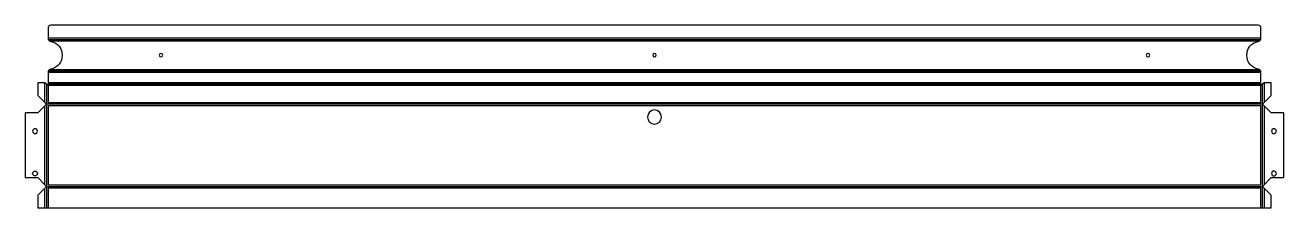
# Model space of a CAD drawing. Header units: millimetres. Extents: x -9 to 884, y 0 to 129.
import ezdxf

# ---------------------------------------------------------------- set-up
doc = ezdxf.new("R2010")
doc.units = ezdxf.units.MM

msp = doc.modelspace()

# ---------------------------------------------------------------- linework, layer by layer
at = {"layer": 'BEND'}
for p, q in [((7.53, 119.18, 0), (867, 119.18, 0)), ((7.53, 96.92), (867, 96.92)), ((6.13, 87.52), (6.13, 73.39)), ((867.26, 87.65), (7.26, 87.65)), ((868.39, 73.39), (868.39, 87.52)), ((868.74, 73.39), (5.79, 73.39)), ((6.13, 73.39), (6.13, 15.13)), ((868.39, 15.13), (868.39, 73.39)), ((5.79, 15.13), (868.74, 15.13)), ((6.13, 15.13), (6.13, 0)), ((868.39, 0), (868.39, 15.13))]:
    msp.add_line(p, q, dxfattribs=at)
at = {"layer": 'BEND_EXTENT'}
for p, q in [((7.26, 120.31), (867.26, 120.31)), ((865.86, 118.05), (8.67, 118.05)), ((867.26, 95.79), (7.26, 95.79)), ((8.67, 98.05), (865.86, 98.05)), ((5, 74.59), (5, 88.52)), ((7.26, 88.79), (867.26, 88.79)), ((869.52, 88.52), (869.52, 74.59)), ((5, 16.33), (5, 72.19)), ((869.52, 72.19), (869.52, 16.33)), ((5, 0), (5, 13.93)), ((7.26, 14), (7.26, 0)), ((867.26, 14), (7.26, 14)), ((867.26, 0), (867.26, 14)), ((869.52, 13.93), (869.52, 0))]:
    msp.add_line(p, q, dxfattribs=at)
for points in [[(7.26, 86.52), (7.26, 74.52), (867.26, 74.52), (867.26, 86.52)], [(867.26, 16.26), (867.26, 72.26), (7.26, 72.26), (7.26, 16.26)]]:
    msp.add_lwpolyline(points, close=True, dxfattribs=at)
at = {"layer": 'INTERIOR_PROFILES', "extrusion": (0, 0, -1)}
for centre, radius in [((-87.26, 108.05), 1.25), ((-437.26, 108.05), 1.25), ((-787.26, 108.05), 1.25), ((-437.26, 64.26), 5), ((2, 54.26), 1.7), ((-876.52, 54.26), 1.7), ((-876.52, 24.26), 1.7)]:
    msp.add_circle(centre, radius, dxfattribs=at)
at = {"layer": 'INTERIOR_PROFILES'}
msp.add_circle((-2, 24.26), 1.7, dxfattribs=at)
at = {"layer": 'OUTER_PROFILES'}
msp.add_lwpolyline([(-9, 21.36), (-0.03, 21.36), (5.49, 15.84, -0.414214), (5.49, 14.42), (0, 8.93), (0, 0), (874.52, 0), (874.52, 8.93), (869.03, 14.42, -0.414214), (869.03, 15.84), (874.55, 21.36), (883.52, 21.36), (883.52, 67.16), (874.55, 67.16), (869.03, 72.69, -0.414214), (869.03, 74.1), (874.52, 79.59), (874.52, 88.52), (869.52, 88.52), (867.26, 86.52), (867.26, 95.8, 0.28686), (865.86, 98.05, 0.063085), (865.26, 98.25, -0.816497), (865.26, 117.85, 0.063085), (865.86, 118.05, 0.28686), (867.26, 120.3), (867.26, 127.31, 0.414214), (865.26, 129.31), (9.26, 129.31, 0.414214), (7.26, 127.31), (7.26, 120.3, 0.28686), (8.67, 118.05, 0.063085), (9.26, 117.85, -0.816497), (9.26, 98.25, 0.063085), (8.67, 98.05, 0.28686), (7.26, 95.8), (7.26, 86.52), (5, 88.52), (0, 88.52), (0, 79.59), (5.49, 74.1, -0.414214), (5.49, 72.69), (-0.03, 67.16), (-9, 67.16)], format="xyb", close=True, dxfattribs=at)

doc.saveas('drawing.dxf')
